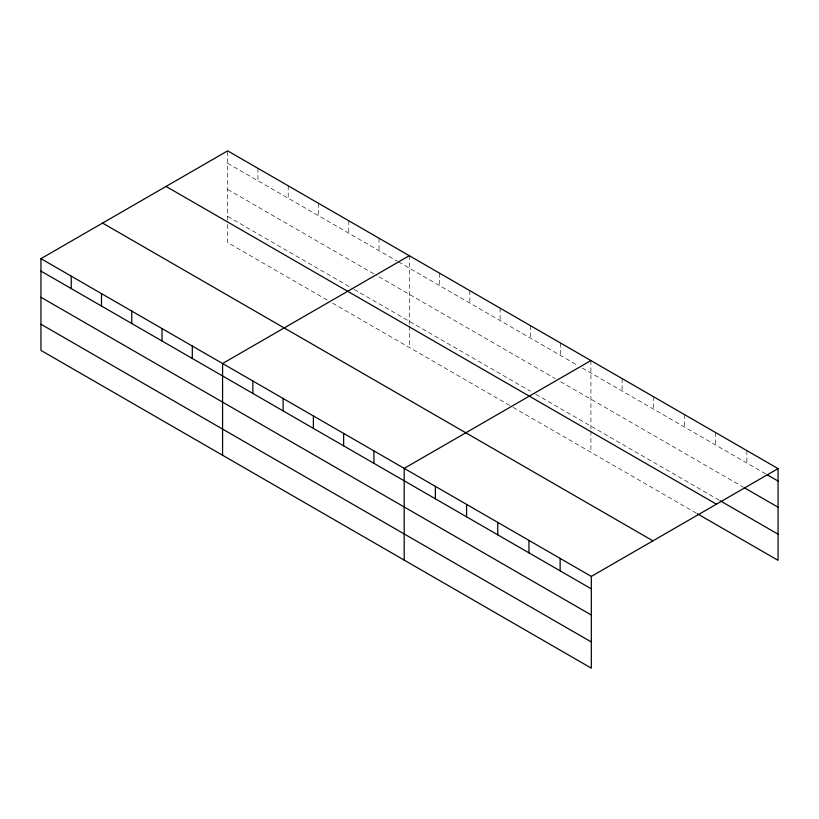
<?xml version="1.0" encoding="UTF-8"?>
<svg xmlns="http://www.w3.org/2000/svg" width="819" height="819" viewBox="0 0 819 819"><rect width="100%" height="100%" fill="white"/><g stroke="black" fill="none" stroke-linecap="round" stroke-linejoin="round"><path stroke-width="0.61" stroke-dasharray="4.09 3.07" d="M227.672 220.157L227.672 150.85M227.672 163.288L397.41 261.281M398.484 261.906L577.948 365.52M582.278 368.018L766.215 474.211M227.672 189.455L376.863 275.593M379.033 276.842L555.251 378.583M560.657 381.695L743.632 487.346M227.672 216.421L353.081 288.82M354.166 289.445L530.384 391.185M535.79 394.308L718.898 500.02M327.139 300.01L227.672 242.588L227.672 221.406M332.545 303.132L512.008 406.746M513.083 407.371L696.314 513.155M746.867 450.604L746.867 463.032M715.673 432.596L715.673 445.034M684.489 414.588L684.489 427.027M653.296 396.58L653.296 409.019M622.112 378.573L622.112 391.011M590.919 360.565L590.919 429.873M590.919 431.122L590.919 452.303M560.657 343.089L560.657 355.528M530.384 325.614L530.384 338.052M500.112 308.139L500.112 320.577M469.84 290.663L469.84 303.102M439.568 273.188L439.568 285.626M409.295 255.712L409.295 325.02M409.295 326.259L409.295 347.451M379.033 238.237L379.033 250.665M348.761 220.761L348.761 233.19M318.489 203.276L318.489 215.714M288.216 185.8L288.216 198.239M257.944 168.325L257.944 180.764"/><path stroke-width="1.23" d="M40.95 258.661L591.328 576.412L591.328 668.15L40.95 350.389L40.95 258.661L227.672 150.85L778.05 468.611L778.05 560.339L697.389 513.779M409.295 255.712L222.573 363.513L222.573 455.251M590.919 360.565L404.197 468.376L404.197 560.114M591.328 576.412L778.05 468.611M767.301 474.836L778.05 481.04M744.706 487.96L778.05 507.217M719.973 500.644L778.05 534.172M166.052 186.425L716.43 504.187M102.57 223.075L652.948 540.837M40.95 271.089L591.328 588.851M40.95 297.266L591.328 615.018M40.95 324.222L591.328 641.983M560.135 558.404L560.135 570.843M528.951 540.397L528.951 552.835M497.757 522.389L497.757 534.827M466.574 504.391L466.574 516.82M435.38 486.384L435.38 498.822M373.925 450.9L373.925 463.339M343.652 433.425L343.652 445.853M313.39 415.95L313.39 428.378M283.118 398.464L283.118 410.903M252.846 380.989L252.846 393.427M192.301 346.038L192.301 358.476M162.029 328.562L162.029 341.001M131.767 311.087L131.767 323.525M101.495 293.611L101.495 306.05M71.222 276.136L71.222 288.564"/></g></svg>
